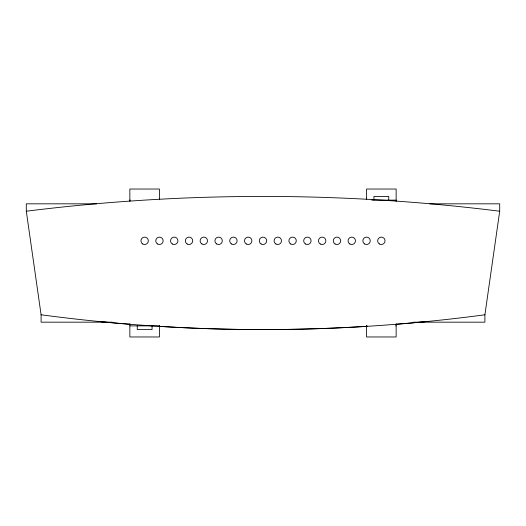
<?xml version="1.0" encoding="UTF-8"?>
<svg xmlns="http://www.w3.org/2000/svg" width="526" height="526" viewBox="0 0 526 526"><rect width="100%" height="100%" fill="white"/><g stroke="black" fill="none" stroke-linecap="round" stroke-linejoin="round"><path stroke-width="0.79" d="M413.403 322.175L484.906 322.175L484.906 314.778L499.7 211.222L499.7 203.825L429.841 203.825M129.856 200.13L130.363 200.13M371.658 200.13L396.144 200.13M96.652 203.825L26.3 203.825L26.3 211.222L41.094 314.778L41.094 322.175L112.235 322.175M129.856 325.87L159.444 325.87M366.556 325.87L367.063 325.87M395.637 325.87L396.144 325.87M396.144 201.359L396.144 189.031L366.556 189.031L366.556 199.716M396.144 323.819L396.144 336.969L366.556 336.969L366.556 325.462M388.747 200.13L388.747 196.428L373.953 196.428L373.953 200.13M159.444 199.716L159.444 189.031L129.856 189.031L129.856 201.359M159.444 325.462L159.444 336.969L129.856 336.969L129.856 323.819M152.047 325.87L152.047 329.572L137.253 329.572L137.253 325.87M26.3 211.222A1900.997 1900.997 0 0 1 499.7 211.222M484.906 314.778A1671.694 1671.694 0 0 1 41.094 314.778M424.83 321.721A1671.694 1671.694 0 0 1 395.914 324.279M366.957 326.337A1671.694 1671.694 0 0 1 159.043 326.337M130.086 324.279A1671.694 1671.694 0 0 1 101.17 321.721M187.164 243.998A3.695 3.695 0 0 0 192.726 240.836A3.695 3.695 0 0 0 187.203 237.594A3.695 3.695 0 0 0 187.164 243.998M216.751 243.998A3.695 3.695 0 0 0 222.314 240.836A3.695 3.695 0 0 0 216.791 237.594A3.695 3.695 0 0 0 216.751 243.998M305.514 243.998A3.695 3.695 0 0 0 311.076 240.836A3.695 3.695 0 0 0 305.553 237.594A3.695 3.695 0 0 0 305.514 243.998M261.133 243.998A3.695 3.695 0 0 0 266.695 240.836A3.695 3.695 0 0 0 261.172 237.594A3.695 3.695 0 0 0 261.133 243.998M379.483 243.998A3.695 3.695 0 0 0 385.045 240.836A3.695 3.695 0 0 0 379.522 237.594A3.695 3.695 0 0 0 379.483 243.998M172.37 243.998A3.695 3.695 0 0 0 177.933 240.836A3.695 3.695 0 0 0 172.41 237.594A3.695 3.695 0 0 0 172.37 243.998M142.783 243.998A3.695 3.695 0 0 0 148.345 240.836A3.695 3.695 0 0 0 142.822 237.594A3.695 3.695 0 0 0 142.783 243.998M335.101 243.998A3.695 3.695 0 0 0 340.664 240.836A3.695 3.695 0 0 0 335.141 237.594A3.695 3.695 0 0 0 335.101 243.998M157.576 243.998A3.695 3.695 0 0 0 163.139 240.836A3.695 3.695 0 0 0 157.616 237.594A3.695 3.695 0 0 0 157.576 243.998M201.958 243.998A3.695 3.695 0 0 0 207.52 240.836A3.695 3.695 0 0 0 201.997 237.594A3.695 3.695 0 0 0 201.958 243.998M364.689 243.998A3.695 3.695 0 0 0 370.251 240.836A3.695 3.695 0 0 0 364.728 237.594A3.695 3.695 0 0 0 364.689 243.998M290.72 243.998A3.695 3.695 0 0 0 296.283 240.836A3.695 3.695 0 0 0 290.76 237.594A3.695 3.695 0 0 0 290.72 243.998M349.895 243.998A3.695 3.695 0 0 0 355.458 240.836A3.695 3.695 0 0 0 349.935 237.594A3.695 3.695 0 0 0 349.895 243.998M231.545 243.998A3.695 3.695 0 0 0 237.108 240.836A3.695 3.695 0 0 0 231.585 237.594A3.695 3.695 0 0 0 231.545 243.998M320.308 243.998A3.695 3.695 0 0 0 325.87 240.836A3.695 3.695 0 0 0 320.347 237.594A3.695 3.695 0 0 0 320.308 243.998M246.339 243.998A3.695 3.695 0 0 0 251.901 240.836A3.695 3.695 0 0 0 246.378 237.594A3.695 3.695 0 0 0 246.339 243.998M275.926 243.998A3.695 3.695 0 0 0 281.489 240.836A3.695 3.695 0 0 0 275.966 237.594A3.695 3.695 0 0 0 275.926 243.998"/></g></svg>
